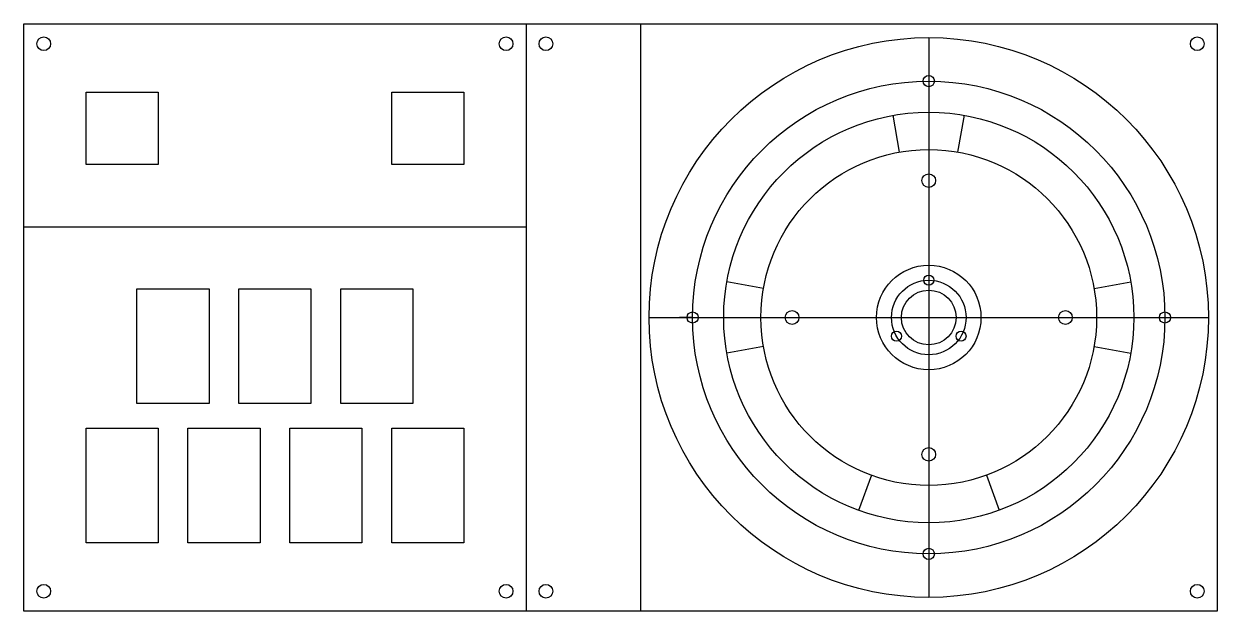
# Model space of a CAD drawing. Header units: millimetres. Extents: x -231 to 249, y -162 to 74.
import ezdxf

# ---------------------------------------------------------------- set-up
doc = ezdxf.new("R2010")
doc.units = ezdxf.units.MM
doc.linetypes.add('DASHED', pattern=[0.75, 0.5, -0.25])
doc.layers.get('0').update_dxf_attribs({"linetype": 'CONTINUOUS'})

msp = doc.modelspace()

# ---------------------------------------------------------------- linework, layer by layer
for p, q in [((-28.71, 74), (-28.71, -162)), ((17.29, 74), (17.29, -55.99)), ((133.29, 68.5), (133.29, -156.5)), ((121.57, 22.47), (118.96, 37.25)), ((145.01, 22.47), (147.61, 37.25)), ((-230.71, -7.5), (-28.71, -7.5)), ((66.81, -32.28), (52.04, -29.67)), ((199.76, -32.28), (214.54, -29.67)), ((20.79, -44), (245.79, -44)), ((17.29, -55.99), (17.29, -162)), ((66.81, -55.72), (52.04, -58.33)), ((199.76, -55.72), (214.54, -58.33)), ((110.2, -107.43), (105.07, -121.52)), ((156.5, -107.38), (161.66, -121.47))]:
    msp.add_line(p, q)
at = {"linetype": 'DASHED'}
msp.add_line((133.29, -44), (215.79, -44), dxfattribs=at)
msp.add_line((133.29, -44), (215.79, -44), dxfattribs=at)
msp.add_line((133.29, -44), (215.79, -44), dxfattribs=at)
msp.add_line((133.29, -44), (215.79, -44), dxfattribs=at)
msp.add_line((133.29, -44), (215.79, -44), dxfattribs=at)
msp.add_line((133.29, -44), (215.79, -44), dxfattribs=at)
msp.add_line((133.29, -44), (215.79, -44), dxfattribs=at)
msp.add_line((133.29, -44), (215.79, -44), dxfattribs=at)
for points in [[(-230.71, 74), (249.29, 74), (249.29, -162), (-230.71, -162)], [(-205.71, 46.5), (-176.71, 46.5), (-176.71, 17.5), (-205.71, 17.5)], [(-53.71, 46.5), (-53.71, 17.5), (-82.71, 17.5), (-82.71, 46.5)], [(-185.21, -78.5), (-185.21, -32.5), (-156.21, -32.5), (-156.21, -78.5)], [(-115.21, -78.5), (-144.21, -78.5), (-144.21, -32.5), (-115.21, -32.5)], [(-74.21, -78.5), (-103.21, -78.5), (-103.21, -32.5), (-74.21, -32.5)], [(38.29, -44), (33, -44)], [(-205.71, -88.5), (-176.71, -88.5), (-176.71, -134.5), (-205.71, -134.5)], [(-164.71, -134.5), (-164.71, -88.5), (-135.71, -88.5), (-135.71, -134.5)], [(-123.71, -134.5), (-123.71, -88.5), (-94.71, -88.5), (-94.71, -134.5)], [(-82.71, -134.5), (-82.71, -88.5), (-53.71, -88.5), (-53.71, -134.5)]]:
    msp.add_lwpolyline(points, close=True)
for centre, radius in [((-222.71, 66), 2.75), ((-36.71, 66), 2.75), ((-20.71, 66), 2.75), ((133.29, -44), 112.5), ((241.29, 66), 2.75), ((133.29, 51), 2.25), ((133.29, -44), 95), ((133.29, -44), 82.5), ((133.29, -44), 67.5), ((133.29, 11), 2.75), ((133.29, -44), 21), ((133.29, -29), 2), ((133.29, -44), 15), ((133.29, -44), 11), ((38.29, -44), 2.25), ((78.29, -44), 2.75), ((188.29, -44), 2.75), ((228.29, -44), 2.25), ((120.3, -51.5), 2), ((146.28, -51.5), 2), ((133.29, -99), 2.75), ((133.29, -139), 2.25), ((-222.71, -154), 2.75), ((-36.71, -154), 2.75), ((-20.71, -154), 2.75), ((241.29, -154), 2.75)]:
    msp.add_circle(centre, radius)

doc.saveas('drawing.dxf')
